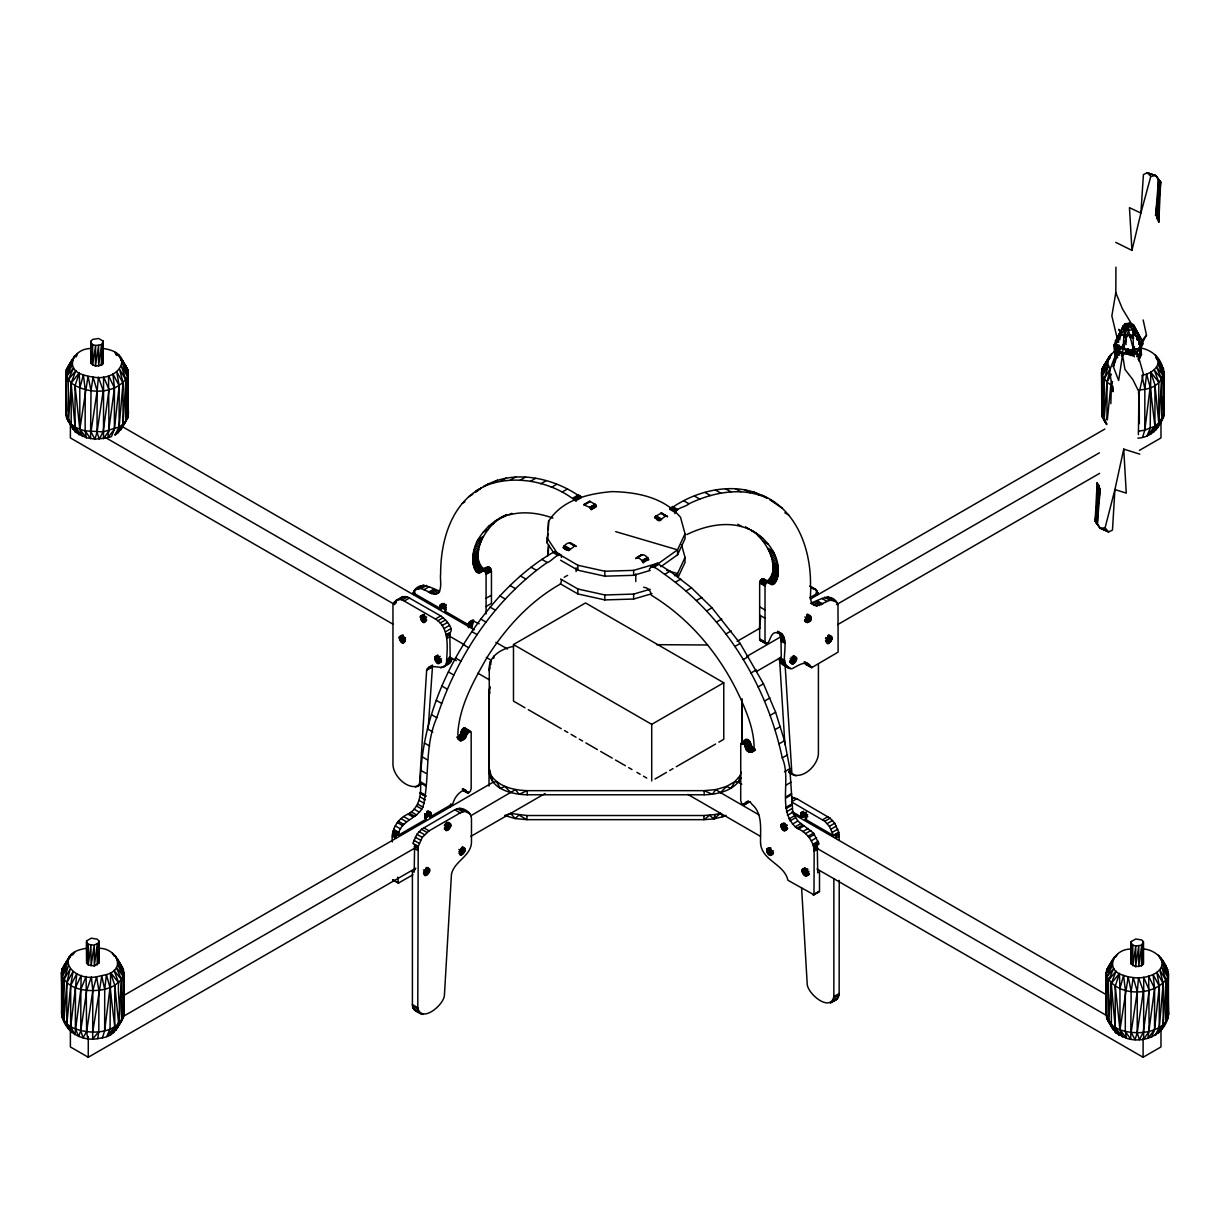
<?xml version="1.0" encoding="UTF-8"?>
<svg xmlns="http://www.w3.org/2000/svg" width="1230" height="1230" viewBox="0 0 1230 1230"><rect width="100%" height="100%" fill="white"/><g stroke="black" fill="none" stroke-linecap="round" stroke-linejoin="round"><path stroke-width="1.5" d="M106.349 438.095L94.91 439.141L86.315 437.742L85.147 430.838L85.193 389.633L83.425 374.904C63.376 369.215 73.8 348.428 90.528 348.551M102.782 348.444C137.268 352.979 119.064 382.207 93.065 377.041L91.02 390.648L90.559 438.68L85.147 430.838C76.875 428.793 66.743 423.904 66.02 414.295L65.882 372.951L66.512 369.415L72.739 358.914L66.512 369.415L66.02 414.295L75.66 432.299L86.315 437.742L79.827 429.209L75.061 385.697L79.227 372.967L71.14 382.961L68.388 421.167L73.247 429.362L66.605 417.785L65.882 372.951L71.94 361.928L66.512 369.415L67.066 380.808M91.005 363.496L91.112 340.971L92.65 339.418L98.6 338.465L103.228 341.141L103.151 363.603L101.46 365.233L95.479 366.125L91.005 363.496L91.112 340.971L91.574 346.691M62.115 976.682L62.1 969.179L69.141 957.14L62.1 969.179L61.5 972.715L61.638 1013.951C63.945 1031.109 81.195 1041.641 97.677 1038.658L98.831 1031.678L98.846 990.304L96.601 976.789C70.663 981.863 52.69 952.62 87.038 948.269M97.677 1038.658L102.397 1037.843L104.658 1030.663L104.704 989.289L106.426 974.637C126.798 968.963 115.943 948.099 99.184 948.299M392.37 841.873C390.802 830.435 397.275 818.55 408.053 814.122C419.63 807.926 421.567 793.581 420.337 781.757C422.028 712.662 454.285 646.78 499.887 595.935C515.954 578.761 534.005 563.155 554.561 551.594C555.407 551.378 556.006 552.224 555.945 552.993M392.862 832.187L398.228 835.308C399.965 820.641 417.262 818.995 422.92 807.095C430.131 778.113 424.104 746.18 436.788 717.72C456.622 656.528 494.106 599.61 547.242 562.479C550.41 562.694 560.772 549.149 561.541 557.482M417.262 786.585L419.584 783.495L426.641 670.304C430.362 660.51 447.397 674.963 446.659 659.957C447.428 646.227 449.365 627.423 435.374 619.013L404.24 601.04C399.197 597.057 392.093 601.316 392.954 607.559L392.97 764.845C393.462 776.807 409.636 792.504 421.29 784.263M489.017 786.062L489.017 691.445L489.924 686.678L489.017 695.58L489.94 692.183M741.229 777.575C734.356 790.69 717.92 794.457 704.175 794.78L527.193 794.78C512.679 794.457 491.785 789.752 489.263 772.886L489.263 666.568C490.447 654.56 503.147 648.41 513.71 646.304M652.038 593.644L633.65 599.041L604.822 599.917L604.822 594.966L577.869 588.986L560.588 579.023M650.193 570.443L633.65 575.317L604.822 576.178L604.822 571.227L577.869 565.262L554.561 551.594M635.787 581.544L635.787 573.918M762 640.353L760.432 640.569L759.648 639.016L759.663 582.989C759.264 580.76 763.23 576.609 764.322 580.007M762.708 538.233L751.053 530.176C768.273 538.571 784.279 561.464 776.069 581.067C771.994 590.631 767.166 576.178 765.029 586.095L765.014 642.121C770.18 647.487 769.334 630.821 776.945 632.774C790.706 632.466 782.065 656.958 785.048 663.293M781.327 660.541L780.989 638.355L779.789 633.973L777.437 631.882L782.787 634.988M760.601 843.995C762.677 861 784.217 864.014 787.953 880.296L813.983 894.794L814.152 851.221C813.906 840.951 806.25 832.08 797.009 828.251C776.115 811.139 792.012 779.989 782.249 757.895C766.951 685.464 725.454 617.337 664.661 574.349C659.08 570.535 652.115 563.386 649.24 569.367M813.107 894.81L819.503 891.258L819.503 871.809L817.719 872.839L817.258 845.133L813.676 847.193L819.026 844.057L813.537 833.11L797.793 821.04L792.766 812.277L789.845 768.642L784.479 740.737L775.607 712.201L763.476 683.803L740.137 643.428L712.001 607.805L691.46 587.802L670.012 571.243L657.327 563.463L651.131 566.692M805.958 814.66C802.775 821.594 797.886 812.307 802.898 811.969C805.45 812.846 808.033 817.412 805.266 819.226L833.433 835.493L838.783 832.356L834.724 823.224L830.127 818.211L796.809 798.716L792.012 797.178M818.427 664.031L818.411 753.621C817.904 766.229 800.53 782.28 788.753 772.255M801.606 887.845L807.234 984.538C808.418 994.578 830.388 1012.413 833.848 996.623L833.863 878.451M830.573 1003.004L837.492 998.822L839.152 994.778L839.229 880.357M839.229 840.075L838.783 832.356L833.433 835.493M1106.954 419.676L1106.985 382.176L1110.336 368.447C1103.525 361.22 1111.32 351.549 1119.146 349.612M1142.931 948.976C1156.185 949.529 1165.932 961.168 1168.362 973.437L1168.5 1014.796C1165.794 1034.507 1144.131 1043.993 1126.465 1038.274L1125.296 1031.37L1125.342 990.165L1123.574 975.436C1103.541 969.747 1113.949 948.96 1130.678 949.068M1131.154 964.028L1131.277 941.488L1135.782 938.997L1141.732 939.935L1143.377 941.657L1143.393 962.244L1143.316 964.12L1141.609 965.765L1135.644 966.642L1131.154 964.028L1131.277 941.488L1132.184 952.942M1108.399 980.372L1116.087 971.1L1111.29 983.493L1111.367 1024.759L1115.825 1032.816L1108.538 1021.684L1108.399 980.372L1113.75 968.425L1106.631 977.004L1106.769 1018.302L1113.396 1029.894L1108.538 1021.684L1111.29 983.493L1119.392 973.484L1115.226 986.214L1119.977 1029.741L1126.465 1038.274L1115.825 1032.816L1106.17 1014.827L1106.631 977.004L1112.366 965.458L1106.031 973.484C1113.411 997.515 1155.969 997.499 1167.793 976.943L1161.658 966.98L1166.055 980.341L1166.055 1021.684L1158.291 1033.185L1166.055 1021.684L1167.793 976.943L1162.504 963.966L1168.362 973.437L1167.854 1018.317L1160.597 1030.694L1167.854 1018.317L1168.362 973.437L1162.242 960.938L1167.777 969.963L1160.874 957.955C1167.639 973.176 1144.515 979.449 1133.214 977.573L1131.17 991.18L1130.724 1039.212L1125.296 1031.37C1117.024 1029.326 1106.892 1024.436 1106.17 1014.827L1106.031 973.484L1106.677 969.947L1112.889 959.446L1106.677 969.947L1112.089 962.46L1106.031 973.484L1106.385 992.395M1138.396 434.651L1138.995 389.787C1173.666 389.372 1167.854 351.857 1139.334 347.767M1142.547 437.311L1144.807 430.131L1144.853 388.757L1146.575 374.12C1153.048 372.014 1160.736 365.541 1157.307 358.053L1163.411 368.708L1164.118 413.449C1161.689 426.103 1151.357 437.68 1137.827 438.141M123.323 972.961L123.261 969.24L117.142 958.57L123.261 969.24L123.83 972.745L123.969 1013.981C118.095 1035.23 87.099 1035.337 70.663 1026.696L75.46 987.675L81.195 975.359L80.857 989.32L74.861 1034.63L70.663 1026.696L70.725 985.445L73.047 971.516L66.835 982.708L63.945 1020.839L69.818 1030.463L66.804 1023.96L63.945 1020.839L63.945 979.603L68.311 966.104L62.146 976.236L61.638 1013.951L62.223 1010.46M98.831 1031.678L92.681 1038.935L92.803 990.657L91.358 976.943L86.746 990.319L80.78 1030.617L78.735 1036.444L75.399 1028.941L75.46 987.675L76.783 973.699L70.725 985.445L66.804 1023.96L71.986 1032.6M85.147 430.838L103.105 431.868L119.11 426.995L119.187 385.667L116.712 371.844L123.046 382.93L123.015 424.258L118.126 432.652L114.99 434.897L119.11 426.995L123.046 382.93L119.587 369.292L125.891 379.809L125.906 421.152L120.448 430.162L127.705 417.785L128.212 372.921L127.613 369.43L120.725 357.423L127.613 369.43L128.351 414.264L125.814 418.692M1110.859 403.671L1111.459 381.438M1128.402 353.133L1128.402 349.397M1159.275 1027.527L1159.337 986.183L1156.877 972.377L1163.196 983.462L1163.165 1024.774L1155.139 1035.429L1159.275 1027.527L1163.196 983.462L1159.752 969.824L1166.055 980.341L1163.165 1024.774C1152.587 1033.015 1138.027 1034.046 1125.296 1031.37M486.096 613.862L486.081 574.379C483.682 563.863 478.439 580.268 474.288 567.983C467.323 545.213 487.019 522.596 507.021 514.555L494.691 521.551M478.224 572.442C481.53 569.183 490.616 563.14 491.447 571.274L491.447 603.407L486.081 606.498M1118.116 342.14L1111.859 315.925L1115.81 292.648L1115.933 267.141M98.846 963.228L98.846 940.873L97.201 939.151L91.235 938.198L86.623 940.873L86.684 963.244L88.222 964.889L94.326 965.919L98.846 963.228L98.846 940.873M1138.903 357.1L1138.888 360.821L1138.626 357.115M1138.98 344.062L1138.995 340.341L1137.35 338.619M485.204 570.167C467.446 556.867 485.896 526.655 500.057 518.46M86.7 961.43L86.684 963.244L88.268 944.317L86.623 942.595L86.7 961.43L86.623 940.873M741.336 743.058C746.748 742.536 744.058 751.176 749.224 751.976L754.59 748.885C748.732 746.072 749.7 731.589 740.737 744.504L740.706 800.499C743.212 810.97 746.748 795.687 752.145 804.558C763.415 813.983 760.002 831.418 760.601 843.98M66.02 414.295L66.466 376.472L72.216 364.941L65.882 372.951L66.589 410.789M1105.155 420.045L1101.788 413.418L1101.649 372.183L1102.249 368.646L1109.291 356.608L1102.249 368.646L1101.788 413.418L1102.357 416.924L1106.062 423.52M1126.019 344.646L1124.943 323.751L1129.278 323.183L1133.368 324.689L1142.178 340.772L1142.855 343.862L1141.455 346.722C1134.168 352.395 1121.96 351.073 1116.133 343.877L1115.441 340.787L1124.943 323.751L1133.368 324.689L1142.178 340.772L1139.042 341.986L1139.564 344.323L1142.855 343.862L1139.949 345.615M766.567 581.606C781.327 569.767 768.396 544.905 757.342 535.142M471.751 628.376L473.688 620.166L467.754 624.333L444.707 611.033C450.088 605.76 435.989 600.025 441.324 609.081L445.521 606.698L443.123 608.051L446.152 610.049M396.429 834.294L395.952 838.307L392.37 836.246M110.608 972.699L114.774 985.43L114.774 1026.712L106.764 1036.475L110.054 1028.987L110.608 972.699L118.633 982.678C116.589 1000.251 128.181 1033.569 102.397 1037.843M414.449 595.274L414.925 591.799L413.142 592.814L441.324 609.081M1161.766 420.337L1154.939 426.195L1146.929 435.958L1150.204 428.455L1150.773 372.167L1158.783 382.161L1158.86 423.458L1155.785 429.947L1161.766 420.337L1161.612 379.086L1156.569 367.063L1163.396 375.704L1163.534 416.97L1157.261 427.548M448.919 657.512L451.825 659.188L451.102 661.494L445.737 664.584L450.195 659.08L449.796 632.635L446.213 634.649L450.119 634.588L446.552 636.663M456.714 737.247C461.896 737.493 461.327 724.055 465.801 729.544M561.526 579.515C561.249 581.375 561.234 583.635 559.327 584.68C529.1 602.039 505.115 628.622 486.742 657.942C473.488 681.297 459.344 706.251 457.837 733.726C459.682 752.729 467.846 727.391 471.167 732.634L471.182 788.63C470.306 794.657 466.601 792.443 464.786 789.783C458.652 792.028 454.5 797.624 452.825 803.759L429.777 817.074L424.642 813.645L427.64 816.489L425.273 818.027M429.777 817.074C435.128 808.156 420.998 813.614 426.395 819.026L398.228 835.308M1159.706 180.856L1155.57 215.619L1158.552 179.488L1159.706 180.856L1157.076 218.479L1160.705 182.117L1155.677 175.552L1150.803 176.413L1147.313 172.738L1155.677 175.552L1158.552 179.488L1157.076 218.479L1158.768 222.23L1160.705 182.117L1155.677 175.552L1147.313 172.738L1143.423 174.552L1140.887 213.082L1131.954 250.397L1115.748 242.356M486.773 568.583L487.557 567.03M1096.145 522.566L1098.79 485.404L1095.13 521.059L1100.189 528.177L1105.078 527.855L1108.599 531.944L1100.189 528.177L1096.145 522.566L1100.297 488.341L1097.314 524.257L1095.13 521.059L1097.16 482.76L1098.79 485.404L1097.314 524.257L1100.189 528.177L1108.599 531.944L1112.474 530.099L1114.918 489.555L1123.728 449.119L1139.795 454.147M415.386 869.441L412.404 871.178L414.187 872.208L414.633 844.503L418.215 846.517L417.785 1007.693C421.244 1023.514 443.2 1005.663 444.399 995.608L451.456 874.269C454.27 860.723 472.166 855.972 471.474 840.797L471.474 819.411C471.859 811.646 461.342 805.604 454.823 809.786L421.49 829.281L416.909 834.294L412.849 843.426L418.215 846.517L422.274 837.384L429.055 830.865L460.189 812.892L464.971 811.354L468.799 812.523M87.776 1038.627L86.607 1031.647L92.803 990.657L96.601 976.789L106.426 974.637L110.024 987.659L114.774 1026.712L113.483 1032.662L118.71 1023.99L121.463 979.603L123.83 972.745L118.019 961.583L123.261 969.24L123.261 972.992M428.117 729.467L432.514 666.03L427.148 669.135M1150.773 372.167L1154.939 384.898L1154.939 426.195L1153.632 432.13L1158.86 423.458L1161.612 379.086L1154.155 369.8L1158.783 382.161M1128.602 354.671L1128.448 349.059L1123.052 348.92L1124.389 328.794L1122.913 326.073L1133.368 324.689L1135.259 335.729L1138.088 337.189M1133.537 335.344L1124.758 334.56L1120.115 335.744L1119.807 339.818L1116.84 337.927L1124.943 323.751L1134.844 327.411L1141.455 346.722L1132.815 329.732L1128.848 325.612L1124.389 328.794L1116.133 343.877L1122.913 326.073M1123.052 348.92L1128.479 330.317L1128.848 325.612M1130.078 334.545L1129.863 337.251L1133.783 338.142L1130.078 334.545L1125.819 337.251M553.316 552.193L547.104 542.861L548.611 521.259C562.156 499.749 588.324 493.63 612.048 491.6C636.909 492.123 663.739 497.258 680.513 517.277L685.033 533.728L685.033 538.694L677.561 554.792L660.894 566.661M547.104 542.861L547.934 533.605M548.273 529.915L548.611 521.259M547.611 556.083L548.611 544.998L548.273 553.638M796.594 659.372C791.766 647.718 787.754 674.547 796.594 659.372L792.566 657.035M810.247 615.677C793.857 624.271 820.564 624.471 807.572 614.124M831.987 638.939C827.16 627.3 823.162 654.129 831.987 638.939L827.975 636.617M674.886 513.617C675.947 507.344 685.202 507.544 688.954 503.762C713.016 492.169 742.428 486.404 767.489 498.335C737.308 480.161 696.472 489.709 669.766 509.312L675.132 512.403M1107.323 419.768L1110.89 384.913L1112.612 381.561M1137.396 339.957L1137.781 336.39M635.787 558.666C637.155 555.837 642.798 560.173 643.275 562.894M766.659 850.161C767.643 845.195 773.578 851.129 772.286 854.22C769.088 858.894 762.585 847.163 770.672 847.839M780.942 825.607C781.896 820.625 787.892 826.575 786.57 829.666C783.372 834.324 776.868 822.593 784.971 823.27M802.052 870.609C803.052 865.643 808.971 871.578 807.695 874.668C805.235 879.127 798.485 869.333 804.743 869.057M1139.042 341.986L1139.503 337.912L1142.178 340.772M1127.172 350.642L1126.803 353.825L1121.714 352.641L1114.918 347.598L1114.242 344.554L1115.595 341.771L1118.808 339.588M104.658 1030.663L110.024 987.659L114.774 985.43L121.463 979.603L116.404 967.595L123.231 976.22L123.369 1017.502L115.62 1030.479L121.601 1020.869L121.463 979.603L113.99 970.316L118.633 982.678M1138.98 431.146L1144.807 430.131L1150.173 387.127L1146.575 374.12L1141.917 375.473L1144.853 388.757M489.678 667.444L489.263 670.704L490.555 660.91L490.939 664.277M1137.058 356.838L1137.535 353.287L1128.879 352.81L1132.399 355.593L1137.535 353.287L1143.377 373.905L1139.211 392.401L1139.349 423.597M79.827 429.209L88.037 376.257L83.425 374.904L79.796 387.957L79.827 429.209L82.548 436.527L75.061 426.979L71.14 382.961L75.922 370.568L68.234 379.839L68.388 421.167L75.66 432.299L71.202 424.227L71.14 382.961L66.466 376.472L73.585 367.893L68.234 379.839M1119.977 1029.741L1128.187 976.789L1123.574 975.436L1119.946 988.49L1119.977 1029.741L1122.698 1037.059L1115.226 1027.511L1111.29 983.493M1129.863 353.61L1130.37 350.043M563.248 547.919C563.832 545.182 568.644 541.508 570.705 543.352M92.711 1032.016L101.767 976.005L104.704 989.289C89.744 992.456 65.528 990.734 61.5 972.715L67.788 960.046L62.1 969.179M1138.442 393.569L1138.995 389.787M1132.938 354.102L1134.091 346.614M469.537 623.287L468.338 627.684L471.92 625.609M429.593 871.27C426.287 858.325 419.738 885.8 429.593 871.27L425.565 868.949M450.042 806.988L450.672 803.959M450.703 826.268C447.413 813.307 440.847 840.797 450.703 826.268L445.337 823.162M464.986 850.822C461.696 837.876 455.131 865.351 464.986 850.822L460.973 848.5M1113.688 366.509L1116.502 352.472L1119.069 351.35L1132.399 355.593M1128.233 350.089L1128.448 349.059M1113.258 366.448L1119.069 351.35L1122.56 354.747L1118.639 380.531L1113.258 366.448L1116.502 352.472L1109.475 370.999L1113.042 391.709L1112.935 386.282M399.258 637.34C408.56 630.821 403.978 653.407 399.258 637.34L403.286 635.018M420.368 616.707C429.685 610.203 425.088 632.774 420.368 616.707L424.396 614.385M434.651 657.773C443.969 651.254 439.371 673.84 434.651 657.773L437.342 656.22M493.661 658.45L494.352 655.621M1105.078 527.855L1114.918 489.555L1126.265 493.122L1123.728 449.119M1150.803 176.413L1140.887 213.082L1129.463 207.655L1131.954 250.397M741.736 784.248L738.4 782.326L741.183 772.133M654.76 517.938L655.928 516.093L661.509 513.048L667.521 516.677L661.509 513.048M667.183 516.231C662.155 515.678 660.341 524.503 656.113 518.706M760.617 617.506L759.356 629.591M576.071 546.443L574.764 546.012L568.675 550.625L563.309 547.535M117.957 1025.559L117.096 1028.08L121.601 1020.869M715.245 814.521L703.929 815.521L526.932 815.521L510.65 813.399L504.669 815.49L515.201 818.58L526.932 819.657L703.929 819.657L713.738 818.919L715.245 814.521L720.549 813.307L722.886 816.72L726.038 815.336M76.275 356.854L77.444 353.487L75.368 356.639M413.157 592.798C419.046 579.822 430.961 587.848 439.756 591.215L434.39 594.305L421.229 588.524L415.555 589.232M1124.758 334.56L1129.278 323.183L1135.259 335.729M1151.618 1037.074L1154.54 1029.756L1159.337 986.183L1153.11 974.529L1154.601 988.443L1154.54 1029.756L1147.928 1038.335L1154.601 988.443L1148.697 976.189L1149.143 1031.401L1143.654 1039.181L1143.716 977.266L1149.22 990.119L1143.254 1032.401L1139.395 1039.642L1137.197 1032.739L1137.289 991.518L1138.565 977.742L1143.393 991.149L1137.197 1032.739L1135.059 1039.673L1131.154 1032.385L1137.289 991.518L1133.214 977.573L1128.187 976.789L1131.17 991.18M641.184 555.222C643.259 553.377 648.195 557.082 648.64 559.896M746.164 740.798L746.687 739.953M1121.822 356.254L1123.098 349.397M685.033 533.728L677.561 549.841L677.561 554.792M681.512 544.659L685.033 557.467L677.561 573.564L677.561 576.87M678.299 576.916L685.033 562.418L685.033 557.467M1138.842 359.544L1139.902 357.346L1139.61 346.184M1138.749 342.663L1141.179 347.583L1139.81 350.396L1140.01 357.607L1137.873 359.083M71.894 361.574L74.6 356.039L68.311 366.063L70.248 363.988M1112.043 962.106L1114.749 956.556L1108.476 966.596L1111.367 963.49M1137.089 356.1L1140.01 357.607L1141.379 354.855L1141.179 347.583M590.984 509.312L589.693 507.39L583.727 504.7L589.923 501.379L595.182 504.377L596.35 506.222L591.03 509.712L596.396 506.606M588.97 501.871L589.923 501.379M1159.829 421.721L1158.107 425.042L1163.534 416.97L1163.98 372.213L1158.183 361.067L1163.411 368.708L1164.118 413.449L1161.551 418.415M110.608 1034.63L114.774 1026.712M1150.773 434.098L1154.939 426.195L1150.173 387.127M418.877 588.724L420.921 586.126M1139.272 348.29L1146.498 335.144L1143.162 319.969M1111.428 374.181L1106.985 382.176L1104.11 420.306L1106.739 424.611L1102.357 416.924L1102.295 375.704L1107.63 362.589L1101.649 372.183L1101.788 413.418M67.696 961.045L71.494 954.48L63.868 965.811L66.758 962.69M1110.336 368.447L1104.094 379.071L1102.357 416.924L1106.8 423.658M121.924 427.44L127.705 417.785L128.212 372.921L122.093 360.405L127.613 369.43L128.351 414.264M1102.249 368.646L1107.953 359.514L1101.649 372.183L1102.388 409.928M71.217 362.958L73.293 359.806M1115.518 957.171L1117.593 954.019M118.864 1024.221L123.369 1017.502L123.83 972.745L117.772 964.674L123.231 976.22M1104.017 365.295L1111.643 353.948L1106.908 362.174L1110.383 357.607M118.126 432.652L127.705 417.785L128.212 372.921L122.339 363.434L127.643 376.426L125.906 421.152L114.99 434.897M442.846 667.521L451.102 661.494M808.433 622.196L804.866 620.12L806.219 618.721L810.232 620.074L804.866 616.983M475.487 492.461L481.238 487.987C450.749 504.362 440.54 541.738 440.617 574.087C439.648 580.007 443.723 593.06 434.39 594.305M468.323 623.272L472.72 620.781L479.162 623.748M72.539 955.095L74.861 952.051M427.994 816.043L425.257 815.121M448.027 829.958L444.445 827.882L446.121 826.314L449.919 828.036L444.553 824.946M1126.434 341.018L1122.513 345.522L1123.79 347.767M1138.826 344.431L1146.498 335.144M1124.389 328.794L1128.479 330.317L1132.815 329.732L1134.844 327.411M740.245 775.515L734.864 781.619L731.004 788.369L726.469 786.477L715.891 789.583L704.175 790.659L527.193 790.659C514.002 790.167 499.119 787.031 491.124 775.515L489.263 768.75L489.263 772.886M98.846 942.595L94.218 945.255L88.268 944.317L88.222 964.889L90.959 945.194L91.066 965.858L94.218 945.255L94.326 965.919L97.201 944.317L97.201 964.95M704.175 794.78L704.175 790.659L712.293 794.273L715.891 789.583L720.519 792.643L726.469 786.477L734.864 781.619L738.4 782.326M1120.023 347.998L1117.547 350.458L1117.686 355.87M443.123 608.051L446.244 605.268L440.878 608.358M749.224 751.976C753.144 753.959 754.359 748.378 754.052 745.595C753.621 732.004 749.178 718.843 743.981 706.42C725.1 661.233 693.29 620.643 651.224 595.182C650.962 591.138 648.241 587.479 643.659 587.264M703.929 815.521L703.929 819.657L709.679 815.275L713.738 818.919L720.549 813.307M1137.012 339.803L1139.503 337.912M674.532 575.732L677.561 573.564L666.629 570.351M119.11 426.995L123.015 424.258L125.891 379.809L121.509 366.463L127.643 376.426C116.635 394.999 87.238 394.661 71.14 382.961M1125.296 350.796L1126.803 353.825L1132.031 353.81L1139.81 350.396L1141.379 354.855L1140.502 344.569L1141.379 354.855M1118.993 346.891L1115.779 349.074L1114.426 351.826L1115.118 354.809L1117.732 357.684M1120.115 335.744L1116.84 337.927L1118.746 341.986L1115.441 340.787M470.921 815.69L515.478 789.583L519.075 794.273L527.193 790.659L527.193 794.78M458.898 736.14L464.387 739.153M835.57 600.947L829.881 600.24L816.735 606.021L811.37 602.931C820.149 599.563 832.08 591.538 837.968 604.514M564.186 577.27L567.599 575.348M577.331 499.918L581.36 497.596C554.653 477.993 513.802 468.446 483.621 486.619C513.202 473.319 552.024 481.545 576.163 501.317M468.691 496.689L472.72 494.368M492.046 483.252L497.397 480.161M462.249 503.377L464.925 501.825M500.979 481.053L506.345 477.963M510.389 480.023L515.754 476.917M520.182 480.146L525.548 477.04M530.315 481.422L535.665 478.316M540.708 483.836L546.074 480.746M551.348 487.388L556.713 484.297M488.402 526.532L493.768 523.427M501.671 517.661L511.941 513.325M482.837 532.529L488.202 529.438M477.978 539.601L483.344 536.511M477.532 540.385L482.898 537.295M477.117 541.2L482.483 538.094M562.156 492.062L567.522 488.956M476.748 542.015L482.114 538.924M476.394 542.861L481.76 539.755M475.503 545.305L480.869 542.215M474.719 547.734L480.084 544.644M474.073 550.118L479.439 547.027M473.55 552.455L478.916 549.364M473.335 553.608L478.701 550.502M473.15 554.73L478.516 551.64M473.012 555.837L478.378 552.747M573.226 497.889L578.577 494.783M395.752 600.578L402.825 596.642L407.407 596.919L440.74 615.923C445.813 619.382 457.914 632.051 446.213 634.649M417.616 588.324L422.982 585.219M394.353 602.07L402.825 596.642M418.63 588.186L423.996 585.096M413.987 590.954L419.353 587.848M472.889 556.929L478.255 553.838M574.425 498.58L579.791 495.475M399.627 599.517L404.993 596.412M472.812 558.005L478.178 554.915M574.856 498.919L580.206 495.828M396.075 602.623L393.4 604.176L395.783 602.823M575.302 499.441L580.668 496.336M421.229 588.524L426.595 585.434M402.041 600.025L407.407 596.919M472.766 559.05L478.132 555.96M575.717 500.072L581.052 496.92M472.766 560.081L478.132 556.975M472.797 561.08L478.147 557.974M404.24 601.04L409.605 597.934M423.981 589.724L429.347 586.618M472.858 562.048L478.209 558.943M472.95 562.986L478.316 559.896M473.073 563.909L478.439 560.803M473.243 564.785L478.608 561.695M473.458 565.631L478.824 562.541M428.332 592.276L433.698 589.185M473.704 566.461L479.054 563.355M473.981 567.23L479.346 564.14M429.808 593.121L435.159 590.016M583.727 504.7L589.616 501.333M474.288 567.983L479.654 564.877M584.88 504.608L590.246 501.517M474.657 568.691L480.007 565.585M431.638 593.875L437.004 590.784M475.041 569.352L480.407 566.261M475.472 569.982L480.838 566.876M475.949 570.566L481.314 567.461M436.758 593.798L439.433 592.245M476.456 571.104L481.822 567.999M477.009 571.596L482.375 568.506M477.594 572.042L482.96 568.952M589.693 507.39L595.059 504.285M589.816 507.467L595.182 504.377M590.154 507.744L595.52 504.654M481.576 570.797L488.018 566.922M483.175 570.09L488.541 566.984M590.446 508.098L595.812 505.007M481.437 571.381L486.788 568.291M479.177 572.995L489.11 567.23M590.692 508.482L596.058 505.392M479.316 573.072L483.344 570.751M484.02 570.505L489.386 567.414M590.877 508.897L596.243 505.807M484.605 571.012L489.955 567.906M485.112 571.627L490.478 568.521M485.481 572.227L490.847 569.136M485.819 572.949L491.17 569.859M486.019 573.672L491.385 570.582M486.081 574.379L491.447 571.274M420.537 616.03L423.212 614.477M440.217 605.052L442.908 603.515M440.155 605.729L444.184 603.407M420.368 617.475L424.396 615.154M440.248 606.59L444.261 604.268M420.552 618.383L424.565 616.061M440.494 607.482L445.844 604.376M420.891 619.305L424.904 616.983M422.52 621.534L426.087 619.474L421.306 620.089L426.672 616.999M421.875 620.873L425.457 618.813L421.306 620.089M443.769 608.835L446.152 607.451M423.212 622.042L426.795 619.966M423.843 622.318L426.226 620.935M399.427 636.663L402.102 635.111M399.258 638.093L403.286 635.772M399.427 639.016L403.455 636.694M435.374 619.013L440.74 615.923M399.765 639.938L403.794 637.617M400.196 640.722L405.562 637.632M400.765 641.507L404.778 639.185M437.849 620.766L443.215 617.66M401.411 642.168L405.423 639.846M402.102 642.66L404.778 641.122M402.717 642.952L405.408 641.399M440.155 623.01L445.521 619.905M486.111 598.272L491.477 595.182M442.154 625.532L447.505 622.442M443.984 628.576L449.35 625.486M445.398 631.836L450.764 628.73M469.537 621.857L472.212 620.304M468.891 622.503L472.92 620.181M467.754 624.333L473.181 621.058M469.184 624.117L472.751 622.057M468.83 625.224L472.397 623.149M446.659 638.57L450.241 636.494M468.538 626.408L472.12 624.348M435.143 656.559L437.819 655.021M434.82 657.081L437.496 655.529M434.651 658.527L438.68 656.205M434.836 659.449L440.202 656.343M435.174 660.372L439.202 658.05M435.589 661.156L439.617 658.834M436.158 661.94L441.524 658.834M428.486 667.413L432.514 665.076M436.804 662.586L440.832 660.264M437.496 663.093L441.524 660.771M438.126 663.37L440.801 661.832M426.641 670.304L432.007 667.213M438.803 663.477L441.478 661.94M446.659 659.957L450.241 657.896M446.613 661.14L450.195 659.08M451.825 659.188L446.475 662.263L450.042 660.218M440.771 667.998L446.136 664.907M444.537 666.352L449.888 663.247M635.941 558.036L641.722 554.622M636.663 557.713L642.029 554.622M637.002 557.82L642.49 554.792M641.937 560.665L647.303 557.574M642.26 560.895L647.626 557.805M642.567 561.203L647.933 558.113M642.829 561.557L648.256 558.574M643.09 562.079L648.441 558.974M643.213 562.494L648.579 559.404M524.995 707.757L513.479 701.115L513.479 644.551L585.526 602.946L723.763 682.758L723.763 739.322L718.858 742.151M650.824 567.015L656.882 563.448M650.655 567.43L657.327 563.463M652.392 566.707L657.758 563.617M653.591 567.399L658.957 564.309M664.661 574.349L670.012 571.243M675.47 582.159L680.836 579.069M686.094 590.892L691.46 587.802M696.503 600.486L701.869 597.396M706.635 610.91L712.001 607.805M415.448 787.185L421.321 783.802M716.429 622.088L721.795 618.998M725.838 633.988L731.204 630.898M809.709 597.765L817.996 592.983L815.628 589.339L809.894 586.187M123.63 995.562L492.969 782.326L496.505 781.619L500.364 788.369L504.9 786.477L510.85 792.643M737.154 641.337L760.448 627.884M810.37 599.072L1104.848 429.055M734.771 646.519L740.137 643.428M123.2 1016.441L414.356 848.362M746.718 656.466L781.665 636.294M836.569 604.591L1099.436 452.825M743.197 659.603L748.563 656.497M513.479 644.551L651.716 724.362L723.763 682.758M750.946 673.01L756.312 669.92M70.387 1028.172L70.387 1046.945L88.268 1057.262L415.863 868.134M470.736 836.446L545.105 793.504M756.419 671.503L781.281 657.158M837.661 624.609L1099.635 473.35M1139.426 450.38L1160.982 437.926L1160.982 419.169M397.751 877.174L398.351 883.109L412.942 874.776M758.126 686.909L763.476 683.803M804.205 661.848L805.619 664.277L811.908 667.521L838.122 652.1L837.984 604.545M764.568 701.038L769.934 697.933M654.99 779.036L666.445 772.409M669.72 770.518L672.995 768.627M676.269 766.736L715.583 744.042M770.241 715.307L775.607 712.201M740.998 743.397L747.579 739.768M740.798 743.889L744.827 741.567M742.797 743.028L748.163 739.922M743.074 743.166L748.424 740.076M743.643 743.581L749.009 740.475M744.165 744.104L749.531 741.014M744.627 744.75L749.993 741.659M744.965 745.395L750.331 742.29M745.242 746.149L750.608 743.043M745.38 746.887L750.746 743.796M775.1 729.59L780.466 726.5M745.395 747.21L750.761 744.119M745.457 747.871L750.823 744.78M745.657 748.578L751.023 745.488M745.949 749.255L751.315 746.149M746.057 749.424L751.407 746.333M746.487 750.069L751.838 746.964M746.979 750.608L752.345 747.517M747.502 751.023L752.868 747.917M747.64 751.1L753.006 748.009M748.593 751.653L753.959 748.563M749.808 752.222L755.174 749.116M750.362 752.36L754.39 750.039M750.869 752.406L754.897 750.085M752.16 752.022L755.205 750.177M779.113 743.827L784.479 740.737M782.249 757.895L787.6 754.805M784.479 771.733L789.845 768.642M745.503 802.514L748.194 800.961M745.426 803.067L748.101 801.514M743.058 804.558L748.101 801.683M743.366 804.712L747.394 802.391M743.95 804.881L749.362 801.53M744.457 804.851L750.162 801.591M785.801 785.263L791.151 782.172M786.201 796.717L791.551 793.627M786.201 797.824L791.567 794.734M791.643 799.146L794.334 797.609M796.809 798.716L791.444 801.822L824.777 821.302L829.358 826.314L833.417 835.447M786.201 807.264L791.551 804.174M786.201 807.71L791.551 804.62M786.201 808.156L791.567 805.05M786.185 808.371L791.551 805.281M786.462 811.815L791.828 808.71M787.4 815.382L792.766 812.277M788.968 818.965L794.334 815.874M800.93 812.846L803.62 811.293M781.035 824.838L783.71 823.301M800.761 813.553L803.436 812M800.761 814.322L803.436 812.769M780.958 825.991L784.986 823.67M790.06 820.902L795.426 817.796M800.93 815.183L806.28 812.092M781.127 826.914L785.155 824.592M801.237 816.074L806.603 812.984M781.481 827.836L786.846 824.73M801.714 816.966L805.727 814.644M784.14 830.727L787.707 828.666L786.032 827.329L781.896 828.605L787.261 825.514M782.465 829.389L786.032 827.329L781.896 828.605M804.082 816.735L807.664 814.675C796.886 816.582 810.785 817.796 805.266 819.226M792.428 824.146L797.793 821.04M804.774 817.412L807.157 816.028M783.095 830.05L786.677 827.99M805.389 817.842L807.772 816.474M783.802 830.558L787.369 828.497M795.18 826.883L800.53 823.777M797.009 828.251L802.375 825.145M798.485 829.097L803.836 825.991M766.736 849.407L769.427 847.854M766.674 850.56L770.703 848.239M766.844 851.483L770.872 849.146M822.578 819.795L827.944 816.689M767.197 852.405L771.21 850.084M802.821 831.557L808.187 828.467M767.597 853.174L771.625 850.852M768.166 853.958L773.532 850.852M824.777 821.302L830.127 818.211M768.812 854.619L772.84 852.298M805.589 833.54L810.939 830.45M769.519 855.111L773.532 852.79M769.857 855.296L772.532 853.743M770.549 855.496L773.24 853.943M827.19 823.593L832.556 820.502M808.172 836.2L813.537 833.11M809.186 837.507L814.552 834.401M829.358 826.314L834.724 823.224M831.065 829.128L836.431 826.022M811.262 840.813L816.628 837.707M832.464 832.249L837.83 829.143M812.83 844.333L818.196 841.243M813.291 845.748L818.657 842.658M813.83 847.962L817.412 845.886M813.968 848.777L817.535 846.655M835.539 836.415L839.121 834.34L835.216 834.463L835.647 838.307L839.229 836.246M814.106 850.022L817.689 847.962M814.152 851.221L817.719 849.146M802.391 869.256L805.066 867.704M802.145 869.856L804.82 868.303M802.068 871.009L806.096 868.688M802.252 871.932L807.618 868.826M802.59 872.854L807.956 869.764M803.005 873.608L807.018 871.286M803.574 874.407L808.94 871.301M804.22 875.053L808.233 872.731M804.912 875.56L808.94 873.239M805.25 875.745L809.279 873.408M805.958 875.945L808.633 874.392M806.588 875.914L809.263 874.361M813.291 894.917L819.503 891.258M813.537 894.979L819.457 891.519M833.848 996.623L839.214 993.533M833.786 997.884L839.152 994.778M833.217 1000.19L838.583 997.084M830.05 1002.604L835.939 999.898M832.126 1001.927L837.492 998.822M817.043 869.01L1143.101 1057.262L1160.982 1046.945L1160.982 1028.172M475.872 491.077L488.987 483.528M1154.939 426.195L1144.807 430.131M805.619 664.277L806.88 664.262M686.74 534.589C705.897 525.272 729.267 520.259 749.454 529.377L745.426 527.055L756.419 533.266M1122.221 348.444L1117.547 350.458L1119.731 355.163M108.993 437.388L111.469 436.558L114.375 429.224L119.187 385.667L112.945 374.012L114.436 387.911L114.375 429.224L107.763 437.803L114.436 387.911L108.547 375.657L108.978 430.869L103.504 438.649L103.566 376.749L109.07 389.587L103.105 431.868L99.246 439.11L97.032 432.207L97.139 390.986L98.4 377.21L103.243 390.617L97.032 432.207L94.91 439.141L91.005 431.868L97.139 390.986L93.065 377.041L88.037 376.257L91.02 390.648M104.704 989.289L110.024 987.659M604.822 571.227L633.65 570.366L659.388 562.787L677.561 549.841L615.692 531.637M604.822 594.966L633.65 594.09L650.193 589.232M1118.147 353.979L1115.118 354.809L1114.242 344.554L1119.192 345.138M1118.654 354.855L1115.118 354.809L1114.918 347.598L1119.469 346.353M713.738 818.919L722.886 816.72M509.251 514.878C523.657 510.957 539.063 513.064 552.916 518.091M784.909 662.632C770.657 653.422 787.984 672.303 793.258 668.136C798.593 665.123 807.695 659.126 811.231 667.552M1121.299 346.506L1118.808 346.737L1123.098 347.798M1132.63 354.671L1132.492 349.059L1138.196 348.92M656.605 644.674L707.527 644.981M811.754 588.278L815.628 589.339M1119.377 352.364L1114.426 351.826L1114.242 344.554L1115.779 349.074L1119.93 351.257M1132.876 348.951L1139.81 350.396L1136.889 348.905M1119.254 349.797L1115.779 349.074L1115.595 341.771M810.585 603.315L816.735 606.021M560.588 560.234L577.869 570.213L604.822 576.178M560.588 583.973L577.869 593.936L604.822 599.917M783.08 664.846L785.355 665.384M92.65 344.569L95.617 345.522L101.583 344.569L103.228 341.141L103.151 363.603L103.105 343.016L101.46 365.233L101.583 344.569L98.615 366.125L98.6 345.522L95.479 366.125L95.617 345.522L92.65 365.218L92.65 344.569L91.005 342.847M1132.799 945.101L1135.782 946.055L1141.732 945.101L1143.377 941.657L1143.316 964.12L1143.27 943.548L1141.609 965.765L1141.732 945.101L1138.765 966.657L1138.765 946.055L1135.644 966.642L1135.782 946.055L1132.799 965.75L1132.799 945.101L1131.154 943.379M1128.909 349.658L1136.597 352.61L1140.01 357.607M461.604 808.494L464.848 811.031M762.123 495.244C797.301 510.004 811.17 550.256 810.493 585.803C811.662 591.891 807.879 601.347 814.368 605.514M775.254 502.793L769.888 499.703L782.418 508.405M753.713 491.877L759.079 494.967M744.78 489.678L750.131 492.769M784.848 512.772L788.876 515.093M735.371 488.633L740.737 491.739M725.577 488.756L730.943 491.862M715.445 490.032L720.811 493.138M705.036 492.461L710.402 495.552M694.412 496.013L699.762 499.103M737.846 524.272L741.859 526.594M762.923 541.154L768.273 544.244M767.781 548.211L773.147 551.317M768.227 549.01L773.578 552.101M683.588 500.671L688.954 503.762M768.627 549.81L773.993 552.916M769.011 550.64L774.377 553.731M769.35 551.471L774.716 554.576M770.257 553.93L775.623 557.021M771.041 556.344L776.391 559.45M771.687 558.743L777.053 561.833M772.209 561.08L777.575 564.17M772.425 562.218L777.791 565.323M772.594 563.355L777.96 566.446M672.533 506.499L677.899 509.589M772.748 564.462L778.113 567.553M828.128 596.934L833.494 600.025M817.028 590.846L810.263 586.249M772.855 565.554L778.221 568.644M827.114 596.811L837.138 602.669M671.334 507.191L676.7 510.296M670.904 507.544L676.269 510.635M772.932 566.63L778.298 569.721M817.996 592.983L816.197 591.953L816.643 595.289M670.458 508.052L675.808 511.142M824.515 597.15L829.881 600.24M772.978 567.676L778.344 570.766M670.073 508.636L675.408 511.788M772.994 568.691L778.359 571.796M772.963 569.69L778.329 572.796M821.763 598.334L827.129 601.439M772.901 570.659L778.267 573.764M772.809 571.612L778.175 574.702M772.671 572.519L778.037 575.625M772.502 573.411L777.867 576.501M772.302 574.256L777.668 577.347M817.412 600.886L822.778 603.991M772.056 575.071L777.422 578.162M771.779 575.855L777.145 578.946M815.951 601.731L821.317 604.837M771.456 576.593L776.822 579.699M661.202 513.079L666.552 516.185M660.879 513.233L666.245 516.323M771.102 577.301L776.468 580.406M814.106 602.5L819.472 605.591M770.718 577.977L776.069 581.067M770.272 578.592L775.638 581.698M769.811 579.176L775.177 582.282M769.304 579.714L774.669 582.82M768.75 580.206L774.116 583.312M656.067 516L661.433 519.106M768.166 580.668L773.516 583.758M655.928 516.093L661.294 519.183M655.605 516.369L660.971 519.46M763.107 578.638L772.901 584.158M655.298 516.723L660.664 519.813M764.184 579.422L769.549 582.513M762.585 578.7L768.35 582.328M655.067 517.107L660.433 520.198M762 578.946L768.366 582.62M766.444 581.682L771.933 584.711M654.883 517.523L660.249 520.613M761.724 579.13L767.09 582.221M761.155 579.622L766.521 582.728M760.647 580.237L766.013 583.343M760.263 580.852L765.629 583.942M759.94 581.575L765.306 584.665M759.74 582.297L765.106 585.388M759.663 582.989L765.029 586.095M807.972 614.585L810.647 616.122M806.88 614.447L810.893 616.768M806.942 615.123L810.97 617.445M806.849 615.984L810.878 618.306M806.603 616.86L810.632 619.182M806.188 618.752L809.77 620.827L806.219 618.721M805.558 619.52L809.14 621.581M804.528 620.335L808.11 622.395M828.851 634.911L831.542 636.463M805.02 621.335L807.403 622.703M829.205 635.433L831.88 636.986M828.036 635.372L832.064 637.693M828.051 635.756L832.08 638.078M827.713 637.494L831.741 639.815M825.976 637.617L831.342 640.707M825.53 638.355L830.88 641.445M826.237 639.892L830.25 642.214M825.53 640.492L829.558 642.813M826.529 641.491L829.22 643.029M825.837 641.783L828.513 643.336M759.648 606.897L765.014 609.988M759.663 615.123L765.029 618.213M777.56 631.251L781.588 633.573M778.206 631.897L782.219 634.219M777.929 632.774L783.295 635.864M780.143 634.803L783.725 636.863M780.512 635.895L784.079 637.97M780.789 637.094L784.356 639.154M780.989 638.355L784.571 640.43M781.112 639.708L784.694 641.768M781.158 641.122L784.725 643.182M805.127 662.001L807.803 663.554M793.796 655.867L796.486 657.42M805.542 662.616L809.571 664.938M793.98 656.574L796.656 658.127M809.571 665.814L812.246 667.367M792.658 656.19L796.671 658.511M806.542 664.431L811.908 667.521M805.435 664.015L811.554 667.598M759.648 639.016L767.366 643.459M790.982 657.158L796.348 660.249M759.663 639.354L765.029 642.444M761.416 640.599L766.782 643.705M759.817 639.923L766.259 643.767M760.109 640.353L765.783 643.659M791.92 658.819L795.948 661.14M790.121 658.773L795.487 661.878M790.829 660.31L794.857 662.632M790.137 660.925L794.149 663.247M789.798 661.14L793.811 663.462M790.429 662.217L793.119 663.77M789.798 662.293L792.474 663.846M781.158 658.358L784.725 660.433M781.204 659.48L784.771 661.556M779.605 659.864L784.971 662.955M779.682 660.187L785.048 663.339L788.43 667.936M779.974 661.217L785.34 664.308M786.693 666.153L790.721 668.474M781.235 663.447L786.6 666.537M570.167 542.753L575.763 545.966M569.859 542.753L575.948 546.166M564.585 545.705L569.951 548.795M564.263 545.936L569.628 549.026M563.97 546.243L569.321 549.333M563.709 546.597L569.075 549.687M563.648 546.704L568.998 549.795M563.448 547.104L568.813 550.21M564.601 548.688L567.276 550.24M564.585 548.795L567.276 550.348M555.007 551.578L560.788 554.838M554.13 551.747L559.496 554.838M552.931 552.439L558.297 555.529M541.877 559.373L547.242 562.479M531.053 567.199L536.418 570.29M520.428 575.932L525.794 579.023M510.02 585.526L515.385 588.616M499.887 595.935L505.253 599.041M789.122 770.718L794.119 775.361M788.707 771.794L795.918 775.961M490.094 607.128L495.459 610.218M480.699 619.028L486.05 622.119M792.089 811.615L801.929 817.304M121.539 426.18L474.242 629.822M495.875 642.306L507.529 649.025M793.304 814.014L1106.078 994.593M471.751 631.543L477.117 634.649M105.319 437.465L394.815 604.591M449.719 636.294L464.694 644.935M486.327 657.42L491.308 660.31M720.519 792.643L758.787 814.737M817.012 848.362L1108.168 1016.441M463.341 644.628L468.691 647.733M455.577 658.05L460.943 661.14M393.062 624.225L70.387 437.926L70.387 422.92M449.611 656.882L456.269 660.71M477.886 673.194L489.525 679.929M687.785 794.38L760.478 836.354M528.285 709.664L561.203 728.667M564.493 730.559L567.783 732.465M571.074 734.371L576.009 737.216M579.299 739.122L582.59 741.014M585.88 742.92L597.396 749.562M600.686 751.469L612.217 758.111M615.507 760.017L625.378 765.721M628.668 767.612L631.959 769.519M636.894 772.363L640.184 774.27M643.475 776.176L646.765 778.067M448.412 671.934L453.778 675.024M441.954 686.063L447.32 689.169M436.281 700.331L441.647 703.422M464.817 727.914L470.89 731.527M464.31 727.883L469.752 731.25M463.741 728.052L469.091 731.158M463.464 728.191L468.83 731.297M462.895 728.606L468.246 731.712M462.372 729.144L467.723 732.234M461.896 729.79L467.262 732.88M461.558 730.42L466.923 733.526M461.281 731.173L466.647 734.279M431.423 714.63L436.788 717.72M461.142 731.927L466.508 735.017M461.127 732.25L466.493 735.34M461.066 732.911L466.431 736.001M460.866 733.618L466.232 736.709M460.574 734.279L465.847 737.554M460.051 735.094L465.417 738.2M459.543 735.648L464.909 738.738M457.929 736.693L463.295 739.784M458.652 737.785L462.665 740.106M458.052 738.015L462.08 740.337M457.514 738.169L461.527 740.491M458.344 738.984L461.019 740.537M457.868 738.938L460.543 740.491M427.41 728.867L432.776 731.958M424.288 742.935L429.654 746.026M422.059 756.773L427.41 759.863M463.695 789.091L466.385 790.644M462.449 788.876L466.462 791.198M462.449 789.045L468.83 792.689M464.494 790.521L468.522 792.843M462.526 789.66L466.539 791.982M462.588 789.906L467.938 793.012M463.064 790.49L467.431 792.966M420.737 770.303L426.103 773.393M420.337 781.757L425.703 784.848M420.337 782.864L425.688 785.955M459.62 808.264L464.971 811.354M466.185 811.815L470.214 814.137M457.299 808.679L462.665 811.769M454.823 809.786L460.189 812.892M420.337 792.305L425.703 795.395M420.337 792.735L425.703 795.841M420.337 793.181L425.703 796.287M420.352 793.412L425.703 796.502M420.06 796.84L425.426 799.946M419.123 800.407L424.488 803.513M417.57 804.005L422.92 807.095M427.932 810.831L430.623 812.369M448.012 822.363L450.703 823.916M428.178 811.416L430.869 812.969M446.844 822.301L450.872 824.623M426.933 811.4L430.946 813.722M446.844 823.07L450.872 825.392M426.902 811.8L430.93 814.122M416.463 805.927L421.829 809.033M426.733 812.707L430.761 815.044M446.367 824.823L450.395 827.144M426.395 813.645L430.408 815.967M424.642 813.645L429.993 816.735M444.338 825.269L449.334 828.836L445.752 826.775M414.095 809.171L419.461 812.277M424.611 815.767L426.995 817.151M445.076 827.452L448.643 829.512M444.952 828.882L447.336 830.25M444.307 828.958L446.69 830.342M424.611 817.996L426.395 819.026M411.358 811.908L416.724 815.013M409.513 813.276L414.879 816.366M408.053 814.122L413.418 817.227M462.296 846.932L464.986 848.485M462.48 847.639L465.155 849.192M462.48 848.408L465.155 849.945M423.689 827.775L429.055 830.865M460.65 849.392L464.679 851.714M403.701 816.597L409.067 819.687M458.836 849.5L464.202 852.59M459.59 851.083L463.618 853.405M421.49 829.281L426.856 832.372M458.913 851.76L462.941 854.081M400.949 818.58L406.315 821.671M459.636 852.959L462.311 854.512M458.928 853.266L461.619 854.819M419.076 831.572L424.442 834.663M398.351 821.24L403.717 824.331M397.336 822.532L402.702 825.638M416.909 834.294L422.274 837.384M395.26 825.837L400.626 828.943M415.202 837.107L420.568 840.198M413.803 840.213L419.169 843.319M393.692 829.374L399.058 832.464M393.231 830.788L398.597 833.879M392.693 832.987L396.275 835.062M392.57 833.74L396.137 835.816L392.555 833.817M414.295 846.455L417.877 848.516L414.633 844.503M392.416 835.047L395.999 837.123M414.187 848.346L417.77 850.422M426.902 867.381L429.577 868.933M427.071 868.088L429.762 869.641M425.734 868.073L429.762 870.394M425.257 869.841L429.27 872.162M423.443 869.948L428.809 873.039M424.196 871.532L428.224 873.854M423.52 872.208L427.533 874.53M424.227 873.408L426.918 874.961M423.535 873.715L426.21 875.268M393.231 879.942L398.797 882.94M392.555 879.834L398.351 883.109M412.404 871.178L412.419 1004.603L417.785 1007.693M412.419 1004.603L412.481 1005.863L417.846 1008.954M412.481 1005.863L413.049 1008.154L418.4 1011.26M422.92 1014.458L415.694 1010.983L413.049 1008.154M414.141 1009.892L421.06 1014.073M1110.89 384.913L1106.985 382.176L1102.295 375.704L1108.461 365.571L1104.094 379.071L1104.11 420.306L1106.001 422.397M70.663 1026.696L66.804 1023.96L66.835 982.708L70.187 968.979L63.945 979.603L62.207 1017.441L68.342 1028.003L67.542 1025.543M1132.507 349.597L1136.597 352.61M1132.492 349.059L1133.537 350.089L1132.815 329.732M1128.525 350.243L1134.414 356.808M1164.118 964.535L1165.994 966.58L1158.506 955.264L1162.242 961.86M123.953 364.003L125.844 366.048L118.357 354.732L123.015 362.973L120.725 359.929M1158.829 362.204L1161.673 365.325L1155.401 355.224L1158.829 362.204L1155.662 357.423M118.664 962.736L121.524 965.842L115.251 955.756L117.988 961.337M830.204 597.841L831.772 599.563M510.65 813.399L515.201 818.58L518.845 815.029L526.932 819.657L526.932 815.521M1160.705 182.117L1158.552 179.488L1158.66 199.921M1120.961 332.161L1118.746 329.317L1120.361 332.561M1123.159 334.99L1126.465 339.234M1111.367 1024.759L1119.392 1035.429L1115.226 1027.511L1115.226 986.214M117.281 355.362L114.99 352.318L116.665 355.485M71.202 424.227L79.227 434.897L75.061 426.979L75.061 385.697M1095.13 521.059L1097.314 524.257L1097.237 503.501M547.104 537.91L557.451 553.469M112.361 953.173L114.467 956.356M66.651 1024.19L62.207 1017.441L62.146 976.236L67.481 963.121L61.5 972.715L62.115 1004.802M1137.965 334.606L1122.329 308.638L1115.81 292.648M1106.769 1018.302L1112.135 1026.696M66.605 417.785L71.986 426.164M1121.714 352.641L1123.482 355.439M1119.069 351.35L1119.977 352.81L1125.911 353.318L1122.56 354.747L1124.927 369.354L1132.845 379.624L1139.211 392.401M1128.156 350.396L1129.755 353.072M1163.396 375.704L1157.922 364.142L1163.98 372.213L1164.118 413.449M1129.002 350.688L1130.631 355.608M1114.918 347.598L1117.271 355.993M1139.749 348.49L1140.671 351.872M492.969 782.326L491.124 775.515L490.201 777.729L489.263 768.75M1128.479 330.317L1133.537 350.089M1123.682 340.141L1124.358 347.26M1154.939 384.898L1158.86 423.458M114.774 985.43L118.71 1023.99M102.69 354.286L103.243 361.728M97.831 948.392L98.723 961.353M785.094 664.738L791.797 772.271M779.497 657.865L784.909 744.642M1162.95 396.906L1163.488 409.928M1119.392 973.484L1119.946 988.49M79.227 372.967L79.796 387.957M1119.485 351.795L1119.331 346.199L1119.131 353.225L1118.854 345.707M1127.372 349.059L1127.464 352.641M1167.9 977.435L1168.5 1014.796L1167.885 1003.757M123.615 991.611L123.969 1013.981M1158.675 203.642L1158.768 222.23M1134.383 346.614L1134.398 350.365M1097.16 482.76L1097.222 499.734M576.101 567.768L576.101 571.581M1143.101 1038.489L1143.101 1057.262M1138.995 340.341L1138.995 344.077M1138.995 357.084L1138.995 360.851M742.105 698.748L742.105 744.15M741.859 700.916L741.859 744.427M651.716 724.362L651.716 780.927M633.65 570.366L633.65 575.317M633.65 594.09L633.65 599.041M577.869 565.262L577.869 570.213M577.869 588.986L577.869 593.936M489.017 691.445L489.017 695.58M88.268 1036.613L88.268 1057.262M80.857 989.32L80.78 1030.617L83.04 1037.782L86.607 1031.647L86.115 976.466L80.857 989.32M574.902 545.951L569.536 542.861L574.764 546.012M1131.293 353.948L1131.2 350.381L1131.154 354.055"/></g></svg>
